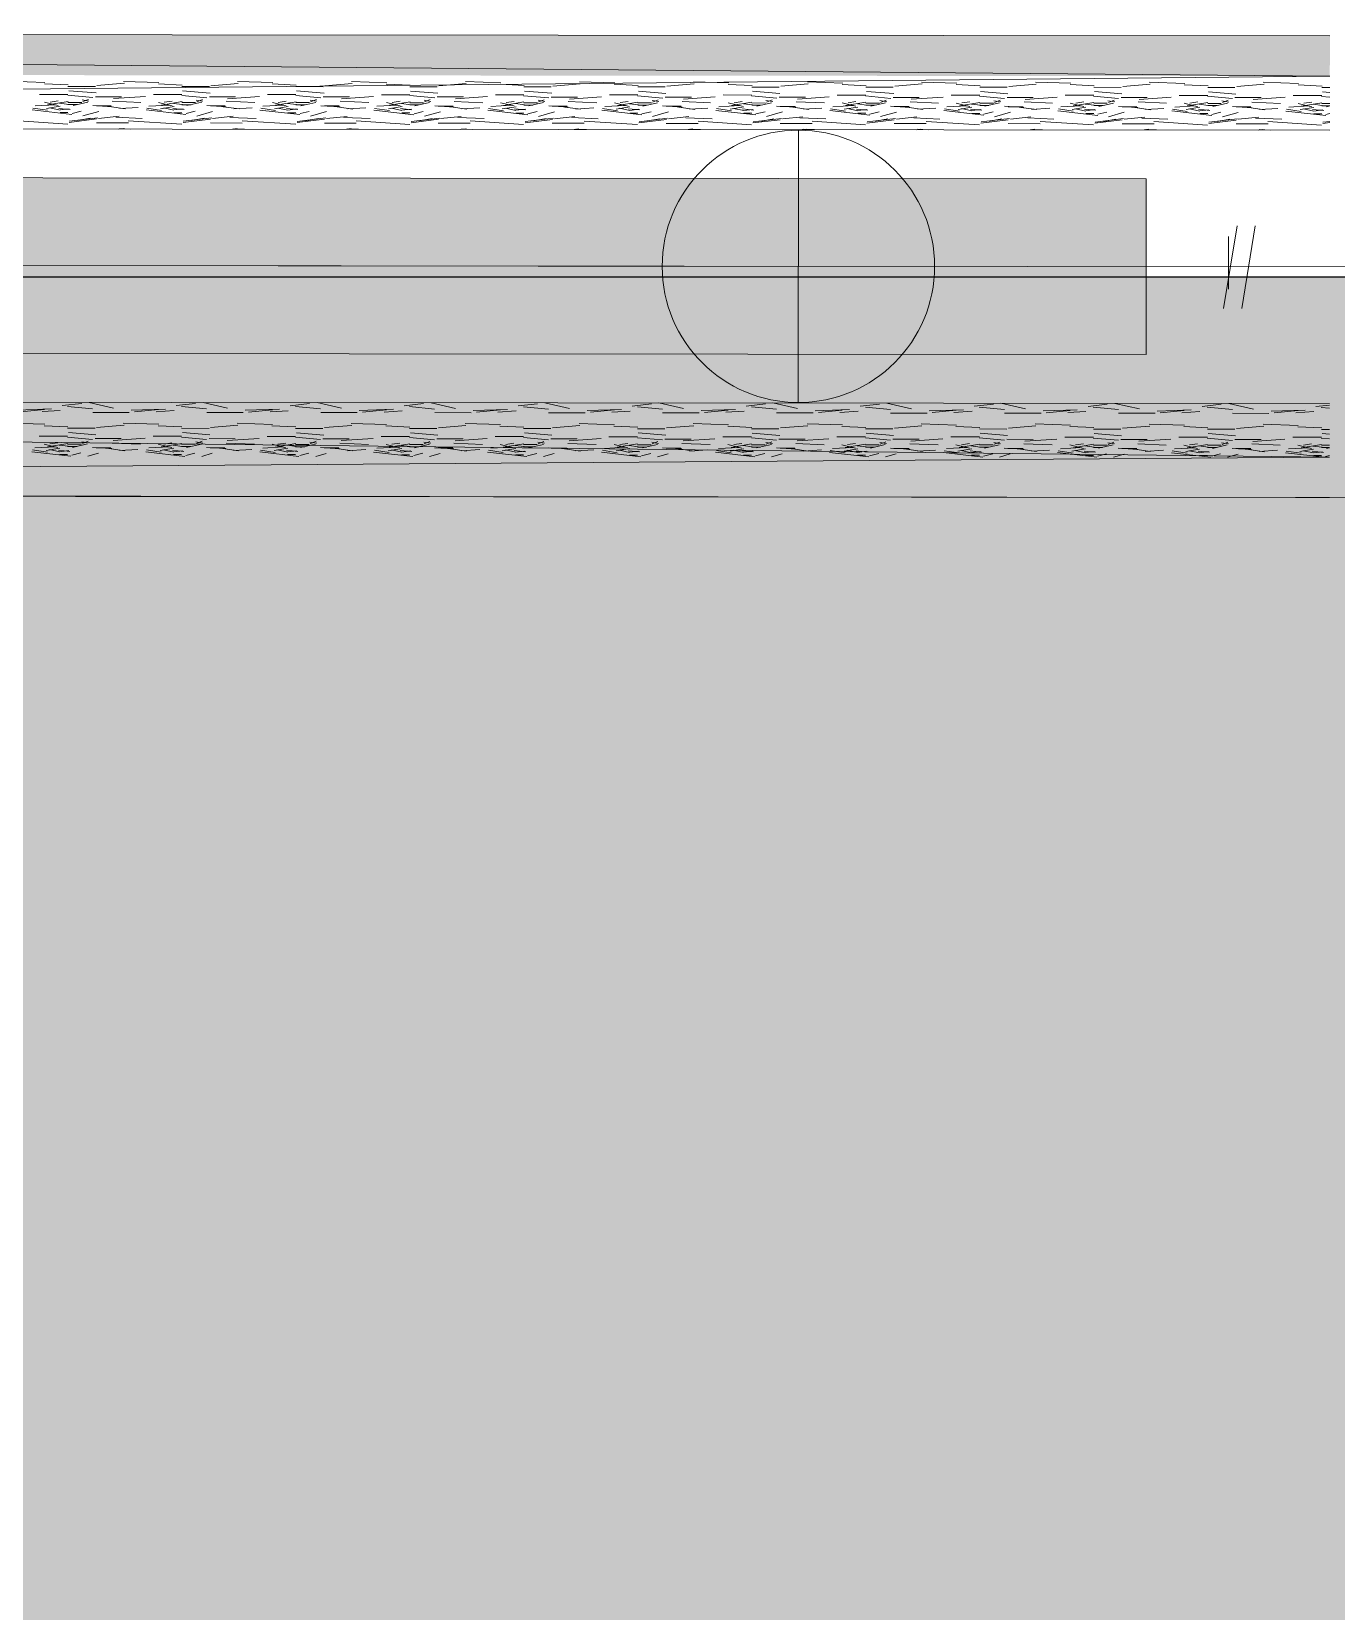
# Model space of a CAD drawing. Header units: inches. Extents: x -957 to 3394, y -3 to 3008.
# Drawn here: x 522.93 to 534.37, y 2172.69 to 2186.54 of the extents above; entities that cross this region are included whole.
import ezdxf

# ---------------------------------------------------------------- set-up
doc = ezdxf.new("R2010")
doc.units = ezdxf.units.IN
doc.header["$MEASUREMENT"] = 0
for name, color, linetype in [('hatches', 7, 'Continuous'), ('PDF_0', 7, 'Continuous'), ('PDF_GROUND', 7, 'Continuous'), ('PDF_Hatch', 7, 'Continuous')]:
    doc.layers.add(name, color=color, linetype=linetype)

msp = doc.modelspace()

# ---------------------------------------------------------------- hatches: boundary and pattern name
at = {"layer": 'hatches', "true_color": 0x000000}
h = msp.add_hatch(color=18, dxfattribs=at)
h.dxf.hatch_style = 1
h.paths.add_polyline_path([(423.822, 2184.391), (423.822, 1866.726), (660.591, 1866.726), (660.591, 2184.391)])
h.paths.add_polyline_path([(648.591, 2172.391), (648.591, 1878.726), (435.822, 1878.726), (435.822, 2172.391)], flags=16)
at = {"layer": 'PDF_0', "transparency": 33554559}
for points in [[(534.313, 2186.152), (490.342, 2186.189), (490.342, 2186.523), (490.343, 2186.528), (490.345, 2186.532), (490.349, 2186.535), (490.353, 2186.538), (490.358, 2186.538), (490.551, 2186.538), (490.554, 2186.539), (490.558, 2186.541), (490.56, 2186.543), (534.314, 2186.506)], [(490.339, 2182.515), (490.339, 2182.848), (534.31, 2182.811), (534.31, 2182.457), (490.557, 2182.494), (490.554, 2182.497), (490.551, 2182.499), (490.547, 2182.499), (490.355, 2182.499), (490.35, 2182.5), (490.345, 2182.502), (490.342, 2182.506), (490.34, 2182.51)]]:
    msp.add_hatch(color=256, dxfattribs=at).paths.add_polyline_path(points)

# ---------------------------------------------------------------- linework, layer by layer
at = {"layer": 'PDF_0', "lineweight": 0}
for points in [[(534.313, 2185.68), (490.342, 2185.717), (534.313, 2186.152), (490.342, 2186.543), (534.314, 2186.506)], [(522.741, 2186.108), (523.051, 2186.098)], [(523.046, 2186.085), (523.256, 2186.075)], [(523.507, 2186.07), (523.747, 2186.09)], [(523.74, 2186.107), (524.05, 2186.097)], [(524.045, 2186.084), (524.255, 2186.074)], [(524.506, 2186.069), (524.746, 2186.089)], [(524.739, 2186.106), (525.049, 2186.096)], [(525.044, 2186.084), (525.254, 2186.074)], [(525.505, 2186.068), (525.745, 2186.088)], [(525.738, 2186.105), (526.048, 2186.095)], [(526.043, 2186.083), (526.253, 2186.073)], [(526.504, 2186.067), (526.744, 2186.087)], [(526.737, 2186.105), (527.047, 2186.094)], [(527.042, 2186.082), (527.252, 2186.072)], [(527.503, 2186.066), (527.743, 2186.086)], [(527.736, 2186.104), (528.046, 2186.093)], [(528.041, 2186.081), (528.251, 2186.071)], [(528.502, 2186.065), (528.742, 2186.085)], [(528.735, 2186.103), (529.045, 2186.093)], [(529.04, 2186.08), (529.25, 2186.07)], [(529.501, 2186.065), (529.741, 2186.084)], [(529.734, 2186.102), (530.044, 2186.092)], [(530.039, 2186.079), (530.249, 2186.069)], [(530.5, 2186.064), (530.74, 2186.084)], [(530.733, 2186.101), (531.043, 2186.091)], [(531.038, 2186.078), (531.248, 2186.068)], [(531.499, 2186.063), (531.739, 2186.083)], [(531.732, 2186.1), (532.042, 2186.09)], [(532.037, 2186.078), (532.247, 2186.068)], [(532.498, 2186.062), (532.738, 2186.082)], [(532.731, 2186.099), (533.041, 2186.089)], [(533.036, 2186.077), (533.246, 2186.067)], [(533.497, 2186.061), (533.737, 2186.081)], [(533.73, 2186.099), (534.04, 2186.088)], [(534.035, 2186.076), (534.245, 2186.066)], [(523.003, 2185.993), (523.253, 2185.992)], [(523.097, 2185.925), (523.167, 2185.935)], [(523.471, 2185.964), (523.251, 2185.985)], [(523.253, 2186.062), (523.493, 2186.062)], [(523.259, 2186.025), (523.499, 2186.005)], [(523.377, 2185.944), (523.437, 2185.934)], [(523.432, 2185.949), (523.382, 2185.929)], [(523.493, 2185.972), (523.722, 2185.972)], [(523.652, 2185.956), (523.932, 2185.975)], [(524.002, 2185.992), (524.252, 2185.992)], [(524.47, 2185.963), (524.25, 2185.984)], [(524.252, 2186.062), (524.492, 2186.061)], [(524.258, 2186.024), (524.498, 2186.004)], [(524.376, 2185.943), (524.436, 2185.933)], [(524.431, 2185.948), (524.381, 2185.928)], [(524.492, 2185.972), (524.721, 2185.971)], [(524.651, 2185.955), (524.931, 2185.975)], [(525.001, 2185.991), (525.251, 2185.991)], [(525.469, 2185.963), (525.249, 2185.983)], [(525.251, 2186.061), (525.491, 2186.06)], [(525.257, 2186.023), (525.497, 2186.003)], [(525.375, 2185.942), (525.435, 2185.932)], [(525.43, 2185.947), (525.38, 2185.927)], [(525.491, 2185.971), (525.72, 2185.97)], [(525.65, 2185.954), (525.93, 2185.974)], [(526, 2185.99), (526.25, 2185.99)], [(526.468, 2185.962), (526.248, 2185.982)], [(526.25, 2186.06), (526.49, 2186.06)], [(526.256, 2186.022), (526.496, 2186.002)], [(526.374, 2185.941), (526.434, 2185.931)], [(526.429, 2185.947), (526.379, 2185.927)], [(526.49, 2185.97), (526.719, 2185.97)], [(526.649, 2185.953), (526.929, 2185.973)], [(526.999, 2185.989), (527.249, 2185.989)], [(527.467, 2185.961), (527.247, 2185.981)], [(527.249, 2186.059), (527.489, 2186.059)], [(527.255, 2186.022), (527.495, 2186.002)], [(527.373, 2185.941), (527.433, 2185.931)], [(527.428, 2185.946), (527.378, 2185.926)], [(527.488, 2185.969), (527.718, 2185.969)], [(527.648, 2185.952), (527.928, 2185.972)], [(527.998, 2185.988), (528.248, 2185.988)], [(528.466, 2185.96), (528.246, 2185.98)], [(528.248, 2186.058), (528.488, 2186.058)], [(528.254, 2186.021), (528.494, 2186.001)], [(528.372, 2185.94), (528.432, 2185.93)], [(528.427, 2185.945), (528.377, 2185.925)], [(528.487, 2185.968), (528.717, 2185.968)], [(528.647, 2185.951), (528.927, 2185.971)], [(528.997, 2185.988), (529.247, 2185.987)], [(529.465, 2185.959), (529.245, 2185.979)], [(529.247, 2186.057), (529.487, 2186.057)], [(529.253, 2186.02), (529.493, 2186)], [(529.371, 2185.939), (529.431, 2185.929)], [(529.426, 2185.944), (529.376, 2185.924)], [(529.486, 2185.967), (529.716, 2185.967)], [(529.646, 2185.95), (529.926, 2185.97)], [(529.996, 2185.987), (530.246, 2185.986)], [(530.464, 2185.958), (530.244, 2185.979)], [(530.246, 2186.056), (530.485, 2186.056)], [(530.252, 2186.019), (530.492, 2185.999)], [(530.37, 2185.938), (530.43, 2185.928)], [(530.425, 2185.943), (530.375, 2185.923)], [(530.485, 2185.966), (530.715, 2185.966)], [(530.645, 2185.95), (530.925, 2185.969)], [(530.995, 2185.986), (531.245, 2185.986)], [(531.463, 2185.958), (531.243, 2185.978)], [(531.245, 2186.056), (531.484, 2186.055)], [(531.251, 2186.018), (531.491, 2185.998)], [(531.369, 2185.937), (531.429, 2185.927)], [(531.424, 2185.942), (531.374, 2185.922)], [(531.484, 2185.966), (531.714, 2185.965)], [(531.644, 2185.949), (531.924, 2185.969)], [(531.994, 2185.985), (532.244, 2185.985)], [(532.462, 2185.957), (532.242, 2185.977)], [(532.244, 2186.055), (532.483, 2186.054)], [(532.25, 2186.017), (532.49, 2185.997)], [(532.368, 2185.936), (532.428, 2185.926)], [(532.423, 2185.941), (532.373, 2185.921)], [(532.483, 2185.965), (532.713, 2185.964)], [(532.643, 2185.948), (532.923, 2185.968)], [(532.993, 2185.984), (533.243, 2185.984)], [(533.461, 2185.956), (533.241, 2185.976)], [(533.243, 2186.054), (533.482, 2186.054)], [(533.249, 2186.016), (533.489, 2185.996)], [(533.367, 2185.935), (533.427, 2185.925)], [(533.422, 2185.941), (533.372, 2185.921)], [(533.482, 2185.964), (533.712, 2185.964)], [(533.642, 2185.947), (533.922, 2185.967)], [(533.992, 2185.983), (534.242, 2185.983)], [(534.313, 2185.968), (534.24, 2185.975)], [(534.242, 2186.053), (534.313, 2186.053)], [(534.248, 2186.016), (534.313, 2186.01)], [(522.938, 2185.857), (523.288, 2185.817)], [(522.945, 2185.873), (523.074, 2185.853)], [(522.964, 2185.891), (523.144, 2185.9)], [(523.047, 2185.924), (523.167, 2185.894)], [(523.064, 2185.868), (523.184, 2185.888)], [(523.074, 2185.9), (523.254, 2185.93)], [(523.094, 2185.875), (523.183, 2185.855)], [(523.172, 2185.87), (523.271, 2185.86)], [(523.179, 2185.915), (523.259, 2185.905)], [(523.183, 2185.857), (523.263, 2185.867)], [(523.183, 2185.833), (523.253, 2185.833)], [(523.253, 2185.923), (523.373, 2185.923)], [(523.253, 2185.903), (523.333, 2185.903)], [(523.369, 2185.846), (523.289, 2185.826)], [(523.427, 2185.924), (523.297, 2185.895)], [(523.382, 2185.804), (523.522, 2185.844)], [(523.471, 2185.895), (523.64, 2185.885)], [(523.502, 2185.892), (523.632, 2185.892)], [(523.521, 2185.782), (523.701, 2185.802)], [(523.613, 2185.886), (523.753, 2185.866)], [(523.641, 2185.933), (523.891, 2185.923)], [(523.707, 2185.868), (523.867, 2185.877)], [(523.937, 2185.856), (524.287, 2185.816)], [(523.944, 2185.872), (524.073, 2185.852)], [(523.963, 2185.89), (524.143, 2185.899)], [(524.046, 2185.923), (524.166, 2185.893)], [(524.063, 2185.867), (524.183, 2185.887)], [(524.073, 2185.899), (524.253, 2185.929)], [(524.093, 2185.874), (524.182, 2185.854)], [(524.096, 2185.924), (524.166, 2185.934)], [(524.171, 2185.87), (524.27, 2185.859)], [(524.178, 2185.914), (524.258, 2185.904)], [(524.182, 2185.856), (524.262, 2185.866)], [(524.182, 2185.832), (524.252, 2185.832)], [(524.252, 2185.922), (524.372, 2185.922)], [(524.252, 2185.902), (524.332, 2185.902)], [(524.368, 2185.845), (524.288, 2185.825)], [(524.426, 2185.924), (524.296, 2185.894)], [(524.381, 2185.803), (524.521, 2185.843)], [(524.47, 2185.894), (524.639, 2185.884)], [(524.501, 2185.891), (524.631, 2185.891)], [(524.52, 2185.781), (524.7, 2185.801)], [(524.612, 2185.885), (524.752, 2185.865)], [(524.64, 2185.932), (524.89, 2185.922)], [(524.706, 2185.867), (524.866, 2185.876)], [(524.936, 2185.855), (525.286, 2185.815)], [(524.942, 2185.871), (525.072, 2185.851)], [(524.962, 2185.889), (525.142, 2185.899)], [(525.045, 2185.922), (525.165, 2185.892)], [(525.062, 2185.867), (525.182, 2185.886)], [(525.072, 2185.898), (525.252, 2185.928)], [(525.092, 2185.873), (525.181, 2185.853)], [(525.095, 2185.923), (525.165, 2185.933)], [(525.169, 2185.869), (525.269, 2185.859)], [(525.177, 2185.913), (525.257, 2185.903)], [(525.181, 2185.855), (525.261, 2185.865)], [(525.181, 2185.831), (525.251, 2185.831)], [(525.251, 2185.921), (525.371, 2185.921)], [(525.251, 2185.901), (525.331, 2185.901)], [(525.367, 2185.844), (525.287, 2185.824)], [(525.424, 2185.923), (525.295, 2185.893)], [(525.38, 2185.802), (525.52, 2185.842)], [(525.469, 2185.893), (525.638, 2185.883)], [(525.5, 2185.891), (525.63, 2185.891)], [(525.519, 2185.781), (525.699, 2185.8)], [(525.611, 2185.884), (525.751, 2185.864)], [(525.639, 2185.932), (525.889, 2185.921)], [(525.705, 2185.866), (525.865, 2185.876)], [(525.935, 2185.854), (526.285, 2185.814)], [(525.941, 2185.87), (526.071, 2185.85)], [(525.961, 2185.888), (526.141, 2185.898)], [(526.044, 2185.921), (526.164, 2185.891)], [(526.061, 2185.866), (526.181, 2185.886)], [(526.071, 2185.897), (526.251, 2185.927)], [(526.09, 2185.872), (526.18, 2185.852)], [(526.094, 2185.922), (526.164, 2185.932)], [(526.168, 2185.868), (526.268, 2185.858)], [(526.176, 2185.912), (526.256, 2185.902)], [(526.18, 2185.854), (526.26, 2185.864)], [(526.18, 2185.83), (526.25, 2185.83)], [(526.25, 2185.92), (526.37, 2185.92)], [(526.25, 2185.9), (526.33, 2185.9)], [(526.366, 2185.843), (526.286, 2185.823)], [(526.423, 2185.922), (526.294, 2185.892)], [(526.379, 2185.801), (526.519, 2185.841)], [(526.468, 2185.892), (526.637, 2185.882)], [(526.499, 2185.89), (526.629, 2185.89)], [(526.518, 2185.78), (526.698, 2185.8)], [(526.61, 2185.883), (526.749, 2185.863)], [(526.638, 2185.931), (526.888, 2185.92)], [(526.704, 2185.865), (526.864, 2185.875)], [(526.934, 2185.853), (527.284, 2185.813)], [(526.94, 2185.869), (527.07, 2185.849)], [(526.96, 2185.887), (527.14, 2185.897)], [(527.043, 2185.92), (527.163, 2185.891)], [(527.06, 2185.865), (527.18, 2185.885)], [(527.07, 2185.896), (527.25, 2185.926)], [(527.089, 2185.872), (527.179, 2185.851)], [(527.093, 2185.921), (527.163, 2185.931)], [(527.167, 2185.867), (527.267, 2185.857)], [(527.175, 2185.912), (527.255, 2185.902)], [(527.179, 2185.853), (527.259, 2185.863)], [(527.179, 2185.829), (527.249, 2185.829)], [(527.249, 2185.919), (527.369, 2185.919)], [(527.249, 2185.899), (527.329, 2185.899)], [(527.365, 2185.842), (527.285, 2185.822)], [(527.422, 2185.921), (527.293, 2185.891)], [(527.378, 2185.8), (527.518, 2185.84)], [(527.467, 2185.892), (527.636, 2185.881)], [(527.498, 2185.889), (527.628, 2185.889)], [(527.517, 2185.779), (527.697, 2185.799)], [(527.609, 2185.882), (527.748, 2185.862)], [(527.637, 2185.93), (527.887, 2185.92)], [(527.703, 2185.864), (527.863, 2185.874)], [(527.933, 2185.853), (528.283, 2185.812)], [(527.939, 2185.869), (528.069, 2185.848)], [(527.959, 2185.886), (528.139, 2185.896)], [(528.042, 2185.92), (528.162, 2185.89)], [(528.059, 2185.864), (528.179, 2185.884)], [(528.069, 2185.896), (528.249, 2185.925)], [(528.088, 2185.871), (528.178, 2185.851)], [(528.092, 2185.921), (528.162, 2185.93)], [(528.166, 2185.866), (528.266, 2185.856)], [(528.174, 2185.911), (528.254, 2185.901)], [(528.178, 2185.852), (528.258, 2185.862)], [(528.178, 2185.828), (528.248, 2185.828)], [(528.248, 2185.918), (528.368, 2185.918)], [(528.248, 2185.898), (528.328, 2185.898)], [(528.364, 2185.841), (528.284, 2185.822)], [(528.421, 2185.92), (528.292, 2185.89)], [(528.377, 2185.8), (528.517, 2185.839)], [(528.465, 2185.891), (528.635, 2185.881)], [(528.497, 2185.888), (528.627, 2185.888)], [(528.516, 2185.778), (528.696, 2185.798)], [(528.608, 2185.882), (528.747, 2185.861)], [(528.636, 2185.929), (528.886, 2185.919)], [(528.702, 2185.863), (528.862, 2185.873)], [(528.932, 2185.852), (529.282, 2185.812)], [(528.938, 2185.868), (529.068, 2185.848)], [(528.958, 2185.885), (529.138, 2185.895)], [(529.041, 2185.919), (529.161, 2185.889)], [(529.058, 2185.863), (529.178, 2185.883)], [(529.068, 2185.895), (529.248, 2185.924)], [(529.087, 2185.87), (529.177, 2185.85)], [(529.091, 2185.92), (529.161, 2185.93)], [(529.165, 2185.865), (529.265, 2185.855)], [(529.173, 2185.91), (529.253, 2185.9)], [(529.177, 2185.852), (529.257, 2185.861)], [(529.177, 2185.828), (529.247, 2185.828)], [(529.247, 2185.918), (529.367, 2185.917)], [(529.247, 2185.897), (529.327, 2185.897)], [(529.363, 2185.84), (529.283, 2185.821)], [(529.42, 2185.919), (529.291, 2185.89)], [(529.376, 2185.799), (529.515, 2185.839)], [(529.464, 2185.89), (529.634, 2185.88)], [(529.496, 2185.887), (529.626, 2185.887)], [(529.515, 2185.777), (529.695, 2185.797)], [(529.607, 2185.881), (529.746, 2185.861)], [(529.635, 2185.928), (529.885, 2185.918)], [(529.701, 2185.862), (529.861, 2185.872)], [(529.931, 2185.851), (530.281, 2185.811)], [(529.937, 2185.867), (530.067, 2185.847)], [(529.957, 2185.885), (530.137, 2185.894)], [(530.04, 2185.918), (530.16, 2185.888)], [(530.057, 2185.862), (530.177, 2185.882)], [(530.067, 2185.894), (530.247, 2185.924)], [(530.086, 2185.869), (530.176, 2185.849)], [(530.09, 2185.919), (530.16, 2185.929)], [(530.164, 2185.864), (530.264, 2185.854)], [(530.172, 2185.909), (530.251, 2185.899)], [(530.176, 2185.851), (530.256, 2185.861)], [(530.176, 2185.827), (530.246, 2185.827)], [(530.246, 2185.917), (530.365, 2185.917)], [(530.246, 2185.897), (530.326, 2185.897)], [(530.362, 2185.84), (530.282, 2185.82)], [(530.419, 2185.919), (530.29, 2185.889)], [(530.375, 2185.798), (530.514, 2185.838)], [(530.463, 2185.889), (530.633, 2185.879)], [(530.495, 2185.886), (530.625, 2185.886)], [(530.514, 2185.776), (530.694, 2185.796)], [(530.606, 2185.88), (530.745, 2185.86)], [(530.634, 2185.927), (530.884, 2185.917)], [(530.7, 2185.862), (530.86, 2185.871)], [(530.93, 2185.85), (531.28, 2185.81)], [(530.936, 2185.866), (531.066, 2185.846)], [(530.956, 2185.884), (531.136, 2185.893)], [(531.039, 2185.917), (531.159, 2185.887)], [(531.056, 2185.861), (531.176, 2185.881)], [(531.066, 2185.893), (531.246, 2185.923)], [(531.085, 2185.868), (531.175, 2185.848)], [(531.088, 2185.918), (531.159, 2185.928)], [(531.163, 2185.864), (531.263, 2185.854)], [(531.171, 2185.908), (531.25, 2185.898)], [(531.175, 2185.85), (531.255, 2185.86)], [(531.175, 2185.826), (531.245, 2185.826)], [(531.245, 2185.916), (531.364, 2185.916)], [(531.245, 2185.896), (531.325, 2185.896)], [(531.361, 2185.839), (531.281, 2185.819)], [(531.418, 2185.918), (531.289, 2185.888)], [(531.374, 2185.797), (531.513, 2185.837)], [(531.462, 2185.888), (531.632, 2185.878)], [(531.494, 2185.885), (531.624, 2185.885)], [(531.605, 2185.879), (531.744, 2185.859)], [(531.633, 2185.926), (531.883, 2185.916)], [(531.699, 2185.861), (531.859, 2185.871)], [(531.929, 2185.849), (532.279, 2185.809)], [(531.935, 2185.865), (532.065, 2185.845)], [(531.955, 2185.883), (532.135, 2185.893)], [(532.038, 2185.916), (532.158, 2185.886)], [(532.055, 2185.861), (532.175, 2185.88)], [(532.065, 2185.892), (532.245, 2185.922)], [(532.084, 2185.867), (532.174, 2185.847)], [(532.087, 2185.917), (532.158, 2185.927)], [(532.162, 2185.863), (532.262, 2185.853)], [(532.17, 2185.907), (532.249, 2185.897)], [(532.174, 2185.849), (532.254, 2185.859)], [(532.174, 2185.825), (532.244, 2185.825)], [(532.244, 2185.915), (532.363, 2185.915)], [(532.244, 2185.895), (532.324, 2185.895)], [(532.36, 2185.838), (532.28, 2185.818)], [(532.417, 2185.917), (532.288, 2185.887)], [(532.373, 2185.796), (532.512, 2185.836)], [(532.461, 2185.887), (532.631, 2185.877)], [(532.493, 2185.885), (532.623, 2185.885)], [(532.604, 2185.878), (532.743, 2185.858)], [(532.632, 2185.926), (532.882, 2185.915)], [(532.698, 2185.86), (532.858, 2185.87)], [(532.928, 2185.848), (533.278, 2185.808)], [(532.934, 2185.864), (533.064, 2185.844)], [(532.954, 2185.882), (533.134, 2185.892)], [(533.037, 2185.915), (533.157, 2185.885)], [(533.054, 2185.86), (533.174, 2185.88)], [(533.064, 2185.891), (533.244, 2185.921)], [(533.083, 2185.866), (533.173, 2185.846)], [(533.086, 2185.916), (533.156, 2185.926)], [(533.161, 2185.862), (533.261, 2185.852)], [(533.168, 2185.906), (533.248, 2185.896)], [(533.173, 2185.848), (533.253, 2185.858)], [(533.173, 2185.824), (533.243, 2185.824)], [(533.243, 2185.914), (533.362, 2185.914)], [(533.243, 2185.894), (533.323, 2185.894)], [(533.359, 2185.837), (533.279, 2185.817)], [(533.416, 2185.916), (533.287, 2185.886)], [(533.372, 2185.795), (533.511, 2185.835)], [(533.46, 2185.886), (533.63, 2185.876)], [(533.492, 2185.884), (533.622, 2185.884)], [(533.603, 2185.877), (533.742, 2185.857)], [(533.631, 2185.925), (533.881, 2185.914)], [(533.697, 2185.859), (533.857, 2185.869)], [(533.927, 2185.847), (534.277, 2185.807)], [(533.933, 2185.863), (534.063, 2185.843)], [(533.953, 2185.881), (534.133, 2185.891)], [(534.036, 2185.914), (534.156, 2185.885)], [(534.053, 2185.859), (534.173, 2185.879)], [(534.063, 2185.89), (534.243, 2185.92)], [(534.082, 2185.866), (534.172, 2185.845)], [(534.085, 2185.915), (534.155, 2185.925)], [(534.16, 2185.861), (534.26, 2185.851)], [(534.167, 2185.906), (534.247, 2185.896)], [(534.172, 2185.847), (534.252, 2185.857)], [(534.172, 2185.823), (534.242, 2185.823)], [(534.242, 2185.913), (534.313, 2185.913)], [(534.242, 2185.893), (534.313, 2185.893)], [(534.313, 2185.825), (534.278, 2185.816)], [(534.313, 2185.892), (534.285, 2185.885)], [(522.782, 2185.763), (523.251, 2185.733)], [(523.263, 2185.747), (523.503, 2185.777)], [(523.264, 2185.758), (523.514, 2185.787)], [(523.337, 2185.764), (523.447, 2185.784)], [(523.502, 2185.743), (523.782, 2185.742)], [(523.673, 2185.792), (523.903, 2185.782)], [(523.695, 2185.689), (523.736, 2185.694)], [(523.705, 2185.693), (523.801, 2185.689)], [(523.781, 2185.762), (524.25, 2185.732)], [(524.262, 2185.746), (524.502, 2185.776)], [(524.263, 2185.757), (524.513, 2185.786)], [(524.336, 2185.763), (524.446, 2185.783)], [(524.501, 2185.742), (524.781, 2185.741)], [(524.672, 2185.791), (524.902, 2185.781)], [(524.694, 2185.688), (524.735, 2185.694)], [(524.704, 2185.692), (524.8, 2185.688)], [(524.78, 2185.761), (525.249, 2185.731)], [(525.261, 2185.745), (525.501, 2185.775)], [(525.262, 2185.756), (525.512, 2185.786)], [(525.335, 2185.762), (525.445, 2185.782)], [(525.5, 2185.741), (525.78, 2185.741)], [(525.671, 2185.791), (525.901, 2185.78)], [(525.693, 2185.687), (525.734, 2185.693)], [(525.703, 2185.691), (525.799, 2185.687)], [(525.779, 2185.76), (526.248, 2185.73)], [(526.26, 2185.744), (526.5, 2185.774)], [(526.261, 2185.755), (526.511, 2185.785)], [(526.334, 2185.761), (526.444, 2185.781)], [(526.499, 2185.74), (526.779, 2185.74)], [(526.67, 2185.79), (526.9, 2185.78)], [(526.692, 2185.686), (526.733, 2185.692)], [(526.702, 2185.69), (526.799, 2185.686)], [(526.778, 2185.76), (527.247, 2185.729)], [(527.259, 2185.743), (527.499, 2185.773)], [(527.26, 2185.754), (527.51, 2185.784)], [(527.333, 2185.76), (527.443, 2185.78)], [(527.498, 2185.739), (527.778, 2185.739)], [(527.669, 2185.789), (527.899, 2185.779)], [(527.691, 2185.685), (527.732, 2185.691)], [(527.701, 2185.689), (527.797, 2185.685)], [(527.777, 2185.759), (528.246, 2185.728)], [(528.258, 2185.742), (528.498, 2185.772)], [(528.259, 2185.753), (528.509, 2185.783)], [(528.332, 2185.76), (528.442, 2185.779)], [(528.497, 2185.738), (528.777, 2185.738)], [(528.668, 2185.788), (528.898, 2185.778)], [(528.69, 2185.684), (528.731, 2185.69)], [(528.7, 2185.688), (528.797, 2185.684)], [(528.776, 2185.758), (529.245, 2185.727)], [(529.257, 2185.742), (529.496, 2185.771)], [(529.258, 2185.753), (529.508, 2185.782)], [(529.331, 2185.759), (529.441, 2185.778)], [(529.496, 2185.737), (529.776, 2185.737)], [(529.654, 2183.292), (529.656, 2185.684)], [(529.667, 2185.787), (529.897, 2185.777)], [(529.689, 2185.684), (529.73, 2185.689)], [(529.699, 2185.687), (529.796, 2185.684)], [(529.775, 2185.757), (530.244, 2185.727)], [(530.256, 2185.741), (530.495, 2185.771)], [(530.257, 2185.752), (530.507, 2185.782)], [(530.33, 2185.758), (530.44, 2185.778)], [(530.495, 2185.737), (530.775, 2185.736)], [(530.666, 2185.786), (530.896, 2185.776)], [(530.688, 2185.683), (530.729, 2185.688)], [(530.698, 2185.687), (530.794, 2185.683)], [(530.774, 2185.756), (531.243, 2185.726)], [(531.255, 2185.74), (531.494, 2185.77)], [(531.256, 2185.751), (531.506, 2185.781)], [(531.329, 2185.757), (531.439, 2185.777)], [(531.494, 2185.736), (531.774, 2185.735)], [(531.513, 2185.775), (531.693, 2185.795)], [(531.665, 2185.786), (531.895, 2185.775)], [(531.687, 2185.682), (531.728, 2185.688)], [(531.697, 2185.686), (531.794, 2185.682)], [(531.773, 2185.755), (532.242, 2185.725)], [(532.254, 2185.739), (532.493, 2185.769)], [(532.255, 2185.75), (532.505, 2185.78)], [(532.328, 2185.756), (532.438, 2185.776)], [(532.493, 2185.735), (532.773, 2185.735)], [(532.512, 2185.775), (532.692, 2185.794)], [(532.664, 2185.785), (532.894, 2185.774)], [(532.686, 2185.681), (532.727, 2185.687)], [(532.696, 2185.685), (532.793, 2185.681)], [(532.772, 2185.755), (533.241, 2185.724)], [(533.253, 2185.738), (533.492, 2185.768)], [(533.254, 2185.749), (533.504, 2185.779)], [(533.327, 2185.755), (533.437, 2185.775)], [(533.492, 2185.734), (533.772, 2185.734)], [(533.511, 2185.774), (533.691, 2185.794)], [(533.663, 2185.784), (533.893, 2185.774)], [(533.685, 2185.68), (533.726, 2185.686)], [(533.695, 2185.684), (533.792, 2185.68)], [(533.771, 2185.754), (534.24, 2185.723)], [(534.252, 2185.737), (534.313, 2185.745)], [(534.253, 2185.748), (534.313, 2185.755)], [(397.222, 2184.599), (661.252, 2184.373)], [(529.655, 2184.485), (495.438, 2184.528)], [(534.311, 2183.283), (490.34, 2183.32), (534.31, 2182.811), (490.339, 2182.494), (534.31, 2182.457)], [(522.809, 2183.225), (523.109, 2183.235)], [(522.837, 2183.21), (523.047, 2183.23)], [(523.026, 2183.211), (523.185, 2183.221)], [(523.203, 2183.264), (523.373, 2183.284)], [(523.249, 2183.257), (523.469, 2183.237)], [(523.438, 2183.292), (523.653, 2183.243)], [(523.47, 2183.205), (523.79, 2183.205)], [(523.808, 2183.224), (524.108, 2183.234)], [(523.836, 2183.209), (524.046, 2183.229)], [(524.025, 2183.21), (524.184, 2183.22)], [(524.202, 2183.264), (524.372, 2183.283)], [(524.248, 2183.256), (524.468, 2183.236)], [(524.437, 2183.291), (524.652, 2183.242)], [(524.469, 2183.204), (524.789, 2183.204)], [(524.807, 2183.223), (525.107, 2183.233)], [(524.835, 2183.208), (525.045, 2183.228)], [(525.024, 2183.209), (525.183, 2183.219)], [(525.201, 2183.263), (525.371, 2183.282)], [(525.247, 2183.256), (525.467, 2183.235)], [(525.436, 2183.29), (525.651, 2183.241)], [(525.468, 2183.204), (525.788, 2183.203)], [(525.806, 2183.222), (526.106, 2183.232)], [(525.834, 2183.207), (526.044, 2183.227)], [(526.023, 2183.208), (526.182, 2183.218)], [(526.2, 2183.262), (526.37, 2183.282)], [(526.246, 2183.255), (526.466, 2183.234)], [(526.435, 2183.289), (526.65, 2183.24)], [(526.467, 2183.203), (526.787, 2183.202)], [(526.805, 2183.222), (527.105, 2183.231)], [(526.833, 2183.207), (527.043, 2183.227)], [(527.022, 2183.207), (527.181, 2183.217)], [(527.199, 2183.261), (527.368, 2183.281)], [(527.245, 2183.254), (527.465, 2183.234)], [(527.433, 2183.289), (527.649, 2183.24)], [(527.466, 2183.202), (527.786, 2183.202)], [(527.804, 2183.221), (528.104, 2183.23)], [(527.832, 2183.206), (528.042, 2183.226)], [(528.021, 2183.207), (528.18, 2183.216)], [(528.198, 2183.26), (528.367, 2183.28)], [(528.244, 2183.253), (528.464, 2183.233)], [(528.432, 2183.288), (528.648, 2183.239)], [(528.465, 2183.201), (528.785, 2183.201)], [(528.803, 2183.22), (529.103, 2183.23)], [(528.831, 2183.205), (529.041, 2183.225)], [(529.02, 2183.206), (529.179, 2183.216)], [(529.197, 2183.259), (529.366, 2183.279)], [(529.243, 2183.252), (529.463, 2183.232)], [(529.431, 2183.287), (529.647, 2183.238)], [(529.464, 2183.2), (529.784, 2183.2)], [(529.802, 2183.219), (530.102, 2183.229)], [(529.83, 2183.204), (530.04, 2183.224)], [(530.019, 2183.205), (530.178, 2183.215)], [(530.196, 2183.258), (530.365, 2183.278)], [(530.242, 2183.251), (530.462, 2183.231)], [(530.43, 2183.286), (530.646, 2183.237)], [(530.463, 2183.199), (530.783, 2183.199)], [(530.801, 2183.218), (531.101, 2183.228)], [(530.829, 2183.203), (531.039, 2183.223)], [(531.018, 2183.204), (531.177, 2183.214)], [(531.195, 2183.258), (531.364, 2183.277)], [(531.241, 2183.25), (531.461, 2183.23)], [(531.429, 2183.285), (531.645, 2183.236)], [(531.462, 2183.198), (531.782, 2183.198)], [(531.8, 2183.217), (532.1, 2183.227)], [(531.828, 2183.202), (532.038, 2183.222)], [(532.017, 2183.203), (532.176, 2183.213)], [(532.194, 2183.257), (532.363, 2183.277)], [(532.24, 2183.25), (532.46, 2183.229)], [(532.428, 2183.284), (532.644, 2183.235)], [(532.461, 2183.198), (532.781, 2183.197)], [(532.799, 2183.216), (533.099, 2183.226)], [(532.827, 2183.201), (533.037, 2183.221)], [(533.016, 2183.202), (533.175, 2183.212)], [(533.193, 2183.256), (533.362, 2183.276)], [(533.239, 2183.249), (533.459, 2183.229)], [(533.427, 2183.284), (533.643, 2183.234)], [(533.46, 2183.197), (533.78, 2183.196)], [(533.798, 2183.216), (534.098, 2183.225)], [(533.826, 2183.201), (534.036, 2183.221)], [(534.015, 2183.201), (534.174, 2183.211)], [(534.192, 2183.255), (534.311, 2183.269)], [(534.238, 2183.248), (534.311, 2183.241)], [(522.739, 2183.111), (523.049, 2183.101)], [(523.043, 2183.088), (523.253, 2183.078)], [(523.25, 2183.065), (523.49, 2183.065)], [(523.257, 2183.028), (523.497, 2183.008)], [(523.504, 2183.073), (523.744, 2183.093)], [(523.738, 2183.11), (524.048, 2183.1)], [(524.042, 2183.088), (524.252, 2183.077)], [(524.249, 2183.065), (524.489, 2183.064)], [(524.256, 2183.027), (524.496, 2183.007)], [(524.503, 2183.072), (524.743, 2183.092)], [(524.737, 2183.109), (525.047, 2183.099)], [(525.041, 2183.087), (525.251, 2183.077)], [(525.248, 2183.064), (525.488, 2183.064)], [(525.255, 2183.026), (525.495, 2183.006)], [(525.502, 2183.071), (525.742, 2183.091)], [(525.736, 2183.108), (526.046, 2183.098)], [(526.04, 2183.086), (526.25, 2183.076)], [(526.247, 2183.063), (526.487, 2183.063)], [(526.501, 2183.07), (526.741, 2183.09)], [(526.735, 2183.108), (527.045, 2183.097)], [(527.039, 2183.085), (527.249, 2183.075)], [(527.246, 2183.062), (527.486, 2183.062)], [(527.5, 2183.069), (527.74, 2183.089)], [(527.734, 2183.107), (528.044, 2183.096)], [(528.038, 2183.084), (528.248, 2183.074)], [(528.245, 2183.061), (528.485, 2183.061)], [(528.499, 2183.068), (528.739, 2183.088)], [(528.733, 2183.106), (529.043, 2183.096)], [(529.037, 2183.083), (529.247, 2183.073)], [(529.244, 2183.06), (529.484, 2183.06)], [(529.498, 2183.068), (529.738, 2183.087)], [(529.732, 2183.105), (530.042, 2183.095)], [(530.036, 2183.082), (530.246, 2183.072)], [(530.243, 2183.06), (530.483, 2183.059)], [(530.497, 2183.067), (530.737, 2183.087)], [(530.731, 2183.104), (531.041, 2183.094)], [(531.035, 2183.082), (531.245, 2183.071)], [(531.242, 2183.059), (531.482, 2183.058)], [(531.496, 2183.066), (531.736, 2183.086)], [(531.73, 2183.103), (532.04, 2183.093)], [(532.034, 2183.081), (532.244, 2183.071)], [(532.241, 2183.058), (532.481, 2183.058)], [(532.495, 2183.065), (532.735, 2183.085)], [(532.729, 2183.102), (533.039, 2183.092)], [(533.033, 2183.08), (533.243, 2183.07)], [(533.24, 2183.057), (533.48, 2183.057)], [(533.494, 2183.064), (533.734, 2183.084)], [(533.728, 2183.102), (534.037, 2183.091)], [(534.032, 2183.079), (534.242, 2183.069)], [(534.239, 2183.056), (534.311, 2183.056)], [(522.962, 2182.894), (523.142, 2182.903)], [(523, 2182.996), (523.25, 2182.995)], [(523.044, 2182.927), (523.164, 2182.897)], [(523.062, 2182.871), (523.182, 2182.891)], [(523.072, 2182.903), (523.252, 2182.933)], [(523.094, 2182.928), (523.164, 2182.938)], [(523.176, 2182.918), (523.256, 2182.908)], [(523.469, 2182.967), (523.249, 2182.987)], [(523.25, 2182.926), (523.37, 2182.926)], [(523.25, 2182.906), (523.33, 2182.906)], [(523.424, 2182.928), (523.294, 2182.898)], [(523.375, 2182.947), (523.435, 2182.937)], [(523.429, 2182.952), (523.379, 2182.932)], [(523.468, 2182.898), (523.638, 2182.888)], [(523.49, 2182.975), (523.72, 2182.975)], [(523.5, 2182.895), (523.63, 2182.895)], [(523.61, 2182.889), (523.75, 2182.869)], [(523.639, 2182.936), (523.888, 2182.926)], [(523.649, 2182.959), (523.929, 2182.978)], [(523.961, 2182.893), (524.141, 2182.903)], [(523.999, 2182.995), (524.249, 2182.995)], [(524.043, 2182.926), (524.163, 2182.896)], [(524.061, 2182.87), (524.181, 2182.89)], [(524.071, 2182.902), (524.251, 2182.932)], [(524.093, 2182.927), (524.163, 2182.937)], [(524.175, 2182.917), (524.255, 2182.907)], [(524.468, 2182.967), (524.248, 2182.987)], [(524.249, 2182.925), (524.369, 2182.925)], [(524.249, 2182.905), (524.329, 2182.905)], [(524.423, 2182.927), (524.293, 2182.897)], [(524.374, 2182.946), (524.434, 2182.936)], [(524.428, 2182.951), (524.378, 2182.931)], [(524.467, 2182.897), (524.637, 2182.887)], [(524.489, 2182.975), (524.719, 2182.974)], [(524.499, 2182.895), (524.629, 2182.894)], [(524.609, 2182.888), (524.749, 2182.868)], [(524.638, 2182.935), (524.887, 2182.925)], [(524.648, 2182.958), (524.928, 2182.977)], [(524.96, 2182.892), (525.14, 2182.902)], [(524.998, 2182.994), (525.248, 2182.994)], [(525.042, 2182.925), (525.162, 2182.895)], [(525.06, 2182.87), (525.18, 2182.89)], [(525.07, 2182.901), (525.25, 2182.931)], [(525.092, 2182.926), (525.162, 2182.936)], [(525.174, 2182.916), (525.254, 2182.906)], [(525.467, 2182.966), (525.247, 2182.986)], [(525.248, 2182.924), (525.368, 2182.924)], [(525.248, 2182.904), (525.328, 2182.904)], [(525.422, 2182.926), (525.292, 2182.896)], [(525.373, 2182.945), (525.433, 2182.935)], [(525.427, 2182.951), (525.377, 2182.93)], [(525.466, 2182.896), (525.636, 2182.886)], [(525.488, 2182.974), (525.718, 2182.974)], [(525.498, 2182.894), (525.628, 2182.894)], [(525.608, 2182.887), (525.748, 2182.867)], [(525.637, 2182.935), (525.886, 2182.924)], [(525.647, 2182.957), (525.927, 2182.977)], [(525.959, 2182.891), (526.139, 2182.901)], [(525.997, 2182.993), (526.247, 2182.993)], [(526.041, 2182.924), (526.161, 2182.894)], [(526.059, 2182.869), (526.179, 2182.889)], [(526.069, 2182.9), (526.249, 2182.93)], [(526.091, 2182.925), (526.161, 2182.935)], [(526.173, 2182.915), (526.253, 2182.905)], [(526.466, 2182.965), (526.246, 2182.985)], [(526.247, 2182.923), (526.367, 2182.923)], [(526.247, 2182.903), (526.327, 2182.903)], [(526.254, 2183.025), (526.494, 2183.005)], [(526.421, 2182.925), (526.291, 2182.895)], [(526.372, 2182.945), (526.432, 2182.934)], [(526.426, 2182.95), (526.376, 2182.93)], [(526.465, 2182.895), (526.635, 2182.885)], [(526.487, 2182.973), (526.717, 2182.973)], [(526.497, 2182.893), (526.627, 2182.893)], [(526.636, 2182.934), (526.885, 2182.923)], [(526.646, 2182.956), (526.926, 2182.976)], [(526.958, 2182.89), (527.138, 2182.9)], [(526.996, 2182.992), (527.246, 2182.992)], [(527.04, 2182.924), (527.16, 2182.894)], [(527.058, 2182.868), (527.178, 2182.888)], [(527.068, 2182.899), (527.248, 2182.929)], [(527.09, 2182.924), (527.16, 2182.934)], [(527.172, 2182.915), (527.252, 2182.905)], [(527.465, 2182.964), (527.245, 2182.984)], [(527.246, 2182.922), (527.366, 2182.922)], [(527.246, 2182.902), (527.326, 2182.902)], [(527.253, 2183.025), (527.493, 2183.005)], [(527.42, 2182.924), (527.29, 2182.894)], [(527.371, 2182.944), (527.431, 2182.934)], [(527.425, 2182.949), (527.375, 2182.929)], [(527.464, 2182.895), (527.634, 2182.885)], [(527.486, 2182.972), (527.716, 2182.972)], [(527.496, 2182.892), (527.626, 2182.892)], [(527.635, 2182.933), (527.884, 2182.923)], [(527.645, 2182.955), (527.925, 2182.975)], [(527.957, 2182.889), (528.137, 2182.899)], [(527.995, 2182.991), (528.245, 2182.991)], [(528.039, 2182.923), (528.159, 2182.893)], [(528.067, 2182.899), (528.246, 2182.928)], [(528.089, 2182.924), (528.159, 2182.933)], [(528.171, 2182.914), (528.251, 2182.904)], [(528.464, 2182.963), (528.244, 2182.983)], [(528.245, 2182.921), (528.365, 2182.921)], [(528.245, 2182.901), (528.325, 2182.901)], [(528.252, 2183.024), (528.492, 2183.004)], [(528.419, 2182.923), (528.289, 2182.893)], [(528.37, 2182.943), (528.43, 2182.933)], [(528.424, 2182.948), (528.374, 2182.928)], [(528.463, 2182.894), (528.633, 2182.884)], [(528.485, 2182.971), (528.715, 2182.971)], [(528.495, 2182.891), (528.625, 2182.891)], [(528.634, 2182.932), (528.883, 2182.922)], [(528.644, 2182.954), (528.924, 2182.974)], [(528.956, 2182.888), (529.136, 2182.898)], [(528.994, 2182.991), (529.244, 2182.99)], [(529.038, 2182.922), (529.158, 2182.892)], [(529.066, 2182.898), (529.245, 2182.928)], [(529.088, 2182.923), (529.158, 2182.933)], [(529.17, 2182.913), (529.25, 2182.903)], [(529.463, 2182.962), (529.243, 2182.982)], [(529.244, 2182.921), (529.364, 2182.92)], [(529.244, 2182.9), (529.324, 2182.9)], [(529.251, 2183.023), (529.491, 2183.003)], [(529.418, 2182.922), (529.288, 2182.893)], [(529.369, 2182.942), (529.429, 2182.932)], [(529.423, 2182.947), (529.373, 2182.927)], [(529.462, 2182.893), (529.632, 2182.883)], [(529.484, 2182.97), (529.714, 2182.97)], [(529.494, 2182.89), (529.624, 2182.89)], [(529.633, 2182.931), (529.882, 2182.921)], [(529.643, 2182.954), (529.923, 2182.973)], [(529.955, 2182.888), (530.135, 2182.897)], [(529.993, 2182.99), (530.243, 2182.989)], [(530.037, 2182.921), (530.157, 2182.891)], [(530.065, 2182.897), (530.244, 2182.927)], [(530.087, 2182.922), (530.157, 2182.932)], [(530.169, 2182.912), (530.249, 2182.902)], [(530.462, 2182.961), (530.242, 2182.981)], [(530.243, 2182.92), (530.363, 2182.92)], [(530.243, 2182.9), (530.323, 2182.9)], [(530.25, 2183.022), (530.49, 2183.002)], [(530.417, 2182.922), (530.287, 2182.892)], [(530.368, 2182.941), (530.428, 2182.931)], [(530.422, 2182.946), (530.372, 2182.926)], [(530.461, 2182.892), (530.631, 2182.882)], [(530.483, 2182.969), (530.713, 2182.969)], [(530.493, 2182.889), (530.623, 2182.889)], [(530.632, 2182.93), (530.881, 2182.92)], [(530.642, 2182.953), (530.922, 2182.972)], [(530.954, 2182.887), (531.134, 2182.897)], [(530.992, 2182.989), (531.242, 2182.989)], [(531.036, 2182.92), (531.156, 2182.89)], [(531.064, 2182.896), (531.243, 2182.926)], [(531.086, 2182.921), (531.156, 2182.931)], [(531.168, 2182.911), (531.248, 2182.901)], [(531.461, 2182.961), (531.241, 2182.981)], [(531.242, 2182.919), (531.362, 2182.919)], [(531.242, 2182.899), (531.322, 2182.899)], [(531.249, 2183.021), (531.489, 2183.001)], [(531.416, 2182.921), (531.286, 2182.891)], [(531.367, 2182.94), (531.427, 2182.93)], [(531.421, 2182.945), (531.371, 2182.925)], [(531.46, 2182.891), (531.63, 2182.881)], [(531.482, 2182.969), (531.712, 2182.968)], [(531.492, 2182.889), (531.622, 2182.888)], [(531.631, 2182.929), (531.88, 2182.919)], [(531.641, 2182.952), (531.921, 2182.971)], [(531.953, 2182.886), (532.133, 2182.896)], [(531.991, 2182.988), (532.241, 2182.988)], [(532.035, 2182.919), (532.155, 2182.889)], [(532.063, 2182.895), (532.242, 2182.925)], [(532.085, 2182.92), (532.155, 2182.93)], [(532.167, 2182.91), (532.247, 2182.9)], [(532.46, 2182.96), (532.24, 2182.98)], [(532.241, 2182.918), (532.361, 2182.918)], [(532.241, 2182.898), (532.321, 2182.898)], [(532.248, 2183.02), (532.488, 2183)], [(532.415, 2182.92), (532.285, 2182.89)], [(532.366, 2182.939), (532.426, 2182.929)], [(532.42, 2182.945), (532.37, 2182.924)], [(532.459, 2182.89), (532.629, 2182.88)], [(532.481, 2182.968), (532.711, 2182.968)], [(532.491, 2182.888), (532.621, 2182.888)], [(532.63, 2182.929), (532.879, 2182.918)], [(532.64, 2182.951), (532.92, 2182.971)], [(532.952, 2182.885), (533.132, 2182.895)], [(532.99, 2182.987), (533.24, 2182.987)], [(533.034, 2182.918), (533.154, 2182.888)], [(533.062, 2182.894), (533.241, 2182.924)], [(533.084, 2182.919), (533.154, 2182.929)], [(533.166, 2182.91), (533.246, 2182.899)], [(533.459, 2182.959), (533.239, 2182.979)], [(533.24, 2182.917), (533.36, 2182.917)], [(533.24, 2182.897), (533.32, 2182.897)], [(533.247, 2183.019), (533.486, 2182.999)], [(533.414, 2182.919), (533.284, 2182.889)], [(533.365, 2182.939), (533.425, 2182.928)], [(533.419, 2182.944), (533.369, 2182.924)], [(533.458, 2182.889), (533.628, 2182.879)], [(533.48, 2182.967), (533.71, 2182.967)], [(533.629, 2182.928), (533.878, 2182.917)], [(533.639, 2182.95), (533.919, 2182.97)], [(533.951, 2182.884), (534.131, 2182.894)], [(533.989, 2182.986), (534.239, 2182.986)], [(534.033, 2182.918), (534.153, 2182.888)], [(534.061, 2182.894), (534.24, 2182.923)], [(534.083, 2182.918), (534.153, 2182.928)], [(534.165, 2182.909), (534.245, 2182.899)], [(534.31, 2182.972), (534.238, 2182.978)], [(534.239, 2182.916), (534.31, 2182.916)], [(534.239, 2182.896), (534.31, 2182.896)], [(534.246, 2183.019), (534.311, 2183.013)], [(534.31, 2182.895), (534.283, 2182.888)], [(522.935, 2182.86), (523.279, 2182.82)], [(522.942, 2182.876), (523.072, 2182.856)], [(523.091, 2182.878), (523.181, 2182.858)], [(523.169, 2182.873), (523.269, 2182.863)], [(523.18, 2182.86), (523.26, 2182.87)], [(523.18, 2182.836), (523.25, 2182.836)], [(523.366, 2182.849), (523.286, 2182.829)], [(523.426, 2182.82), (523.519, 2182.847)], [(523.705, 2182.871), (523.865, 2182.88)], [(523.934, 2182.859), (524.278, 2182.819)], [(523.941, 2182.875), (524.071, 2182.855)], [(524.09, 2182.877), (524.18, 2182.857)], [(524.168, 2182.873), (524.268, 2182.863)], [(524.179, 2182.859), (524.259, 2182.869)], [(524.179, 2182.835), (524.249, 2182.835)], [(524.365, 2182.848), (524.285, 2182.828)], [(524.425, 2182.819), (524.518, 2182.846)], [(524.704, 2182.87), (524.864, 2182.88)], [(524.934, 2182.858), (525.277, 2182.819)], [(524.94, 2182.874), (525.07, 2182.854)], [(525.089, 2182.876), (525.179, 2182.856)], [(525.167, 2182.872), (525.267, 2182.862)], [(525.178, 2182.858), (525.258, 2182.868)], [(525.178, 2182.834), (525.248, 2182.834)], [(525.364, 2182.847), (525.284, 2182.827)], [(525.424, 2182.818), (525.517, 2182.845)], [(525.703, 2182.869), (525.863, 2182.879)], [(525.932, 2182.857), (526.276, 2182.818)], [(525.939, 2182.873), (526.069, 2182.853)], [(526.088, 2182.875), (526.178, 2182.855)], [(526.166, 2182.871), (526.266, 2182.861)], [(526.177, 2182.857), (526.257, 2182.867)], [(526.177, 2182.833), (526.247, 2182.833)], [(526.363, 2182.846), (526.283, 2182.826)], [(526.423, 2182.818), (526.516, 2182.844)], [(526.607, 2182.886), (526.747, 2182.866)], [(526.702, 2182.868), (526.862, 2182.878)], [(526.931, 2182.856), (527.275, 2182.817)], [(526.938, 2182.872), (527.068, 2182.852)], [(527.087, 2182.875), (527.177, 2182.855)], [(527.165, 2182.87), (527.265, 2182.86)], [(527.176, 2182.856), (527.256, 2182.866)], [(527.176, 2182.832), (527.246, 2182.832)], [(527.362, 2182.845), (527.282, 2182.825)], [(527.422, 2182.817), (527.515, 2182.843)], [(527.606, 2182.885), (527.746, 2182.865)], [(527.701, 2182.867), (527.861, 2182.877)], [(527.93, 2182.856), (528.274, 2182.816)], [(527.937, 2182.872), (528.067, 2182.851)], [(528.057, 2182.867), (528.177, 2182.887)], [(528.086, 2182.874), (528.176, 2182.854)], [(528.164, 2182.869), (528.264, 2182.859)], [(528.175, 2182.855), (528.255, 2182.865)], [(528.175, 2182.831), (528.245, 2182.831)], [(528.361, 2182.844), (528.281, 2182.825)], [(528.421, 2182.816), (528.514, 2182.842)], [(528.605, 2182.885), (528.745, 2182.864)], [(528.7, 2182.866), (528.859, 2182.876)], [(528.929, 2182.855), (529.273, 2182.815)], [(528.936, 2182.871), (529.066, 2182.851)], [(529.056, 2182.866), (529.176, 2182.886)], [(529.085, 2182.873), (529.175, 2182.853)], [(529.163, 2182.868), (529.263, 2182.858)], [(529.174, 2182.855), (529.254, 2182.865)], [(529.174, 2182.831), (529.244, 2182.831)], [(529.36, 2182.843), (529.28, 2182.824)], [(529.42, 2182.815), (529.513, 2182.842)], [(529.604, 2182.884), (529.744, 2182.864)], [(529.699, 2182.865), (529.858, 2182.875)], [(529.928, 2182.854), (530.272, 2182.814)], [(529.935, 2182.87), (530.065, 2182.85)], [(530.055, 2182.865), (530.175, 2182.885)], [(530.084, 2182.872), (530.174, 2182.852)], [(530.162, 2182.868), (530.262, 2182.857)], [(530.173, 2182.854), (530.253, 2182.864)], [(530.173, 2182.83), (530.243, 2182.83)], [(530.359, 2182.843), (530.279, 2182.823)], [(530.419, 2182.814), (530.512, 2182.841)], [(530.603, 2182.883), (530.743, 2182.863)], [(530.698, 2182.865), (530.857, 2182.874)], [(530.927, 2182.853), (531.271, 2182.813)], [(530.934, 2182.869), (531.064, 2182.849)], [(531.054, 2182.864), (531.174, 2182.884)], [(531.083, 2182.871), (531.173, 2182.851)], [(531.161, 2182.867), (531.261, 2182.857)], [(531.172, 2182.853), (531.252, 2182.863)], [(531.172, 2182.829), (531.242, 2182.829)], [(531.358, 2182.842), (531.278, 2182.822)], [(531.418, 2182.813), (531.511, 2182.84)], [(531.602, 2182.882), (531.742, 2182.862)], [(531.697, 2182.864), (531.856, 2182.874)], [(531.926, 2182.852), (532.27, 2182.813)], [(531.933, 2182.868), (532.063, 2182.848)], [(532.053, 2182.864), (532.172, 2182.884)], [(532.082, 2182.87), (532.172, 2182.85)], [(532.16, 2182.866), (532.26, 2182.856)], [(532.171, 2182.852), (532.251, 2182.862)], [(532.171, 2182.828), (532.241, 2182.828)], [(532.357, 2182.841), (532.277, 2182.821)], [(532.417, 2182.812), (532.51, 2182.839)], [(532.601, 2182.881), (532.741, 2182.861)], [(532.696, 2182.863), (532.855, 2182.873)], [(532.925, 2182.851), (533.269, 2182.812)], [(532.932, 2182.867), (533.062, 2182.847)], [(533.052, 2182.863), (533.171, 2182.883)], [(533.081, 2182.869), (533.171, 2182.849)], [(533.159, 2182.865), (533.259, 2182.855)], [(533.17, 2182.851), (533.25, 2182.861)], [(533.17, 2182.827), (533.24, 2182.827)], [(533.356, 2182.84), (533.276, 2182.82)], [(533.416, 2182.812), (533.509, 2182.838)], [(533.49, 2182.887), (533.62, 2182.887)], [(533.6, 2182.88), (533.74, 2182.86)], [(533.695, 2182.862), (533.854, 2182.872)], [(533.924, 2182.851), (534.268, 2182.811)], [(533.931, 2182.866), (534.061, 2182.846)], [(534.051, 2182.862), (534.17, 2182.882)], [(534.08, 2182.869), (534.17, 2182.849)], [(534.158, 2182.864), (534.258, 2182.854)], [(534.169, 2182.85), (534.249, 2182.86)], [(534.169, 2182.826), (534.239, 2182.826)], [(534.31, 2182.828), (534.275, 2182.819)], [(536.543, 2182.455), (463.159, 2182.54)]]:
    msp.add_lwpolyline(points, dxfattribs=at)
msp.add_lwpolyline([(532.703, 2183.712), (532.704, 2185.253), (490.794, 2185.289), (490.792, 2183.747)], close=True, dxfattribs=at)
msp.add_circle((529.655, 2184.485), 1.194, dxfattribs=at)
at = {"layer": 'PDF_0', "lineweight": 0, "transparency": 33554559}
msp.add_solid([(532.704, 2185.253), (490.794, 2185.289), (532.703, 2183.712), (490.792, 2183.747)], dxfattribs=at)
at = {"layer": 'PDF_GROUND', "color": 18, "true_color": 0x000000}
msp.add_lwpolyline([(660.591, 2184.391), (423.822, 2184.391), (423.822, 1866.726), (660.591, 1866.726)], close=True, dxfattribs=at)
at = {"layer": 'PDF_Hatch', "lineweight": 0}
msp.add_lwpolyline([(533.501, 2184.84), (533.382, 2184.114)], close=True, dxfattribs=at)
for points in [[(533.541, 2184.114), (533.659, 2184.84)], [(533.425, 2184.286), (533.425, 2184.746)]]:
    msp.add_lwpolyline(points, dxfattribs=at)

doc.saveas('drawing.dxf')
